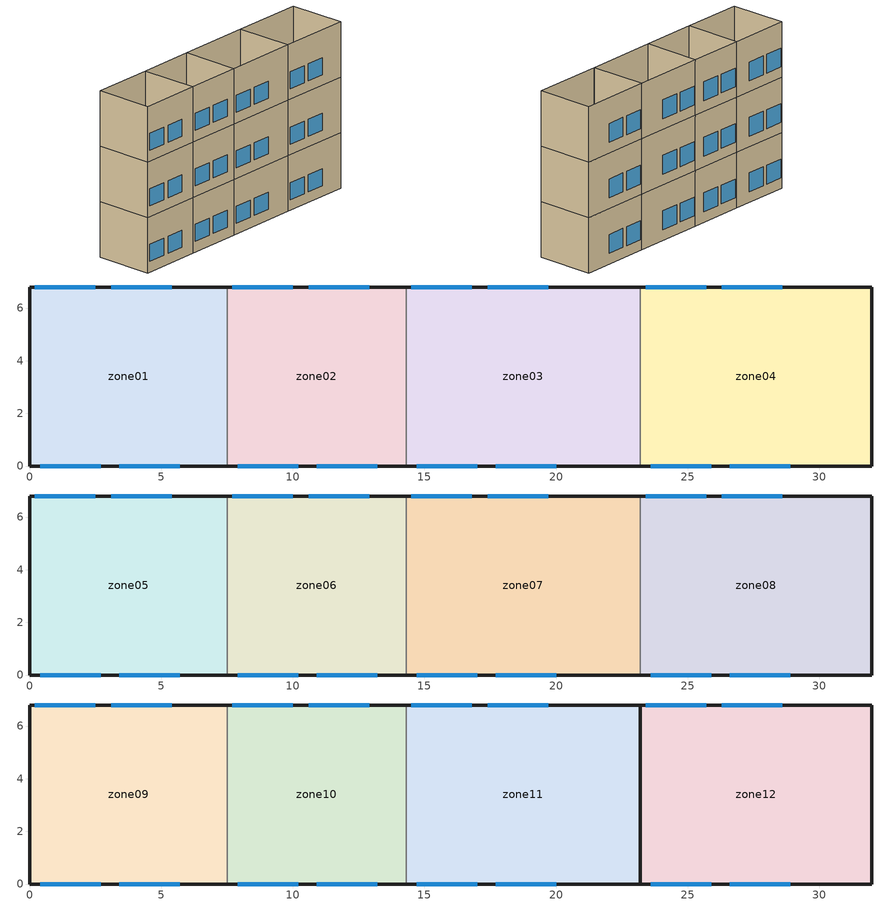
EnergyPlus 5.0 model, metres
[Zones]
zone01
 floor ground (GROUND_FLOOR): 0,0 0,6.8 7.5,6.8 7.5,0 z0
 wall outside (EXT_WALL): 7.5,6.8 0,6.8 0,0 7.5,0 z0:6.5
 wall to zone02 (ADJ_WALL): 7.5,0 7.5,6.8 z0:6.5
 window (EXT_WINDOW1): 0.4,0 2.7,0 / 3.4,0 5.7,0 z1.25:3.25; 2.5,6.8 0.2,6.8 / 5.4,6.8 3.1,6.8 z1.25:3.45
 ceiling to zone06 (ADJ_CEILING): 7.5,0 7.5,6.8 0,6.8 0,0 z6.5
zone02
 floor ground (GROUND_FLOOR): 7.5,0 7.5,6.8 14.3,6.8 14.3,0 z0
 wall outside (EXT_WALL): 14.3,6.8 7.5,6.8 / 7.5,0 14.3,0 z0:6.5
 wall to zone03 (ADJ_WALL): 14.3,0 14.3,6.8 z0:6.5
 wall to zone01 (ADJ_WALL): 7.5,6.8 7.5,0 z0:6.5
 window (EXT_WINDOW1): 7.9,0 10.2,0 / 10.9,0 13.2,0 z1.25:3.25; 10,6.8 7.7,6.8 / 12.9,6.8 10.6,6.8 z1.25:3.45
 ceiling to zone07 (ADJ_CEILING): 14.3,0 14.3,6.8 7.5,6.8 7.5,0 z6.5
zone03
 floor ground (GROUND_FLOOR): 14.3,0 14.3,6.8 23.2,6.8 23.2,0 z0
 wall outside (EXT_WALL): 23.2,6.8 14.3,6.8 / 14.3,0 23.2,0 z0:6.5
 wall to zone04 (ADJ_WALL): 23.2,0 23.2,6.8 z0:6.5
 wall to zone02 (ADJ_WALL): 14.3,6.8 14.3,0 z0:6.5
 window (EXT_WINDOW1): 14.7,0 17,0 / 17.7,0 20,0 z1.25:3.25; 16.8,6.8 14.5,6.8 / 19.7,6.8 17.4,6.8 z1.25:3.45
 ceiling to zone08 (ADJ_CEILING): 23.2,0 23.2,6.8 14.3,6.8 14.3,0 z6.5
zone04
 floor ground (GROUND_FLOOR): 23.2,0 23.2,6.8 32,6.8 32,0 z0
 wall outside (EXT_WALL): 23.2,0 32,0 32,6.8 23.2,6.8 z0:6.5
 wall to zone03 (ADJ_WALL): 23.2,6.8 23.2,0 z0:6.5
 window (EXT_WINDOW1): 23.6,0 25.9,0 / 26.6,0 28.9,0 z1.25:3.25; 25.7,6.8 23.4,6.8 / 28.6,6.8 26.3,6.8 z1.25:3.45
 ceiling to zone09 (ADJ_CEILING): 32,0 32,6.8 23.2,6.8 23.2,0 z6.5
zone05
 floor to zone01 (ADJ_CEILING): 0,0 0,6.8 7.5,6.8 7.5,0 z6.5
 wall outside (EXT_WALL): 7.5,6.8 0,6.8 0,0 7.5,0 z6.5:13
 wall to zone06 (ADJ_WALL): 7.5,0 7.5,6.8 z6.5:13
 window (EXT_WINDOW1): 0.4,0 2.7,0 / 3.4,0 5.7,0 z7.75:9.75; 2.5,6.8 0.2,6.8 / 5.4,6.8 3.1,6.8 z7.75:9.95
 roof outside (EXT_ROOF): 7.5,0 7.5,6.8 0,6.8 0,0 z13
zone06
 floor to zone02 (ADJ_CEILING): 7.5,0 7.5,6.8 14.3,6.8 14.3,0 z6.5
 wall outside (EXT_WALL): 14.3,6.8 7.5,6.8 / 7.5,0 14.3,0 z6.5:13
 wall to zone07 (ADJ_WALL): 14.3,0 14.3,6.8 z6.5:13
 wall to zone05 (ADJ_WALL): 7.5,6.8 7.5,0 z6.5:13
 window (EXT_WINDOW1): 7.9,0 10.2,0 / 10.9,0 13.2,0 z7.75:9.75; 10,6.8 7.7,6.8 / 12.9,6.8 10.6,6.8 z7.75:9.95
 roof outside (EXT_ROOF): 14.3,0 14.3,6.8 7.5,6.8 7.5,0 z13
zone07
 floor to zone03 (ADJ_CEILING): 14.3,0 14.3,6.8 23.2,6.8 23.2,0 z6.5
 wall outside (EXT_WALL): 23.2,6.8 14.3,6.8 / 14.3,0 23.2,0 z6.5:13
 wall to zone08 (ADJ_WALL): 23.2,0 23.2,6.8 z6.5:13
 wall to zone06 (ADJ_WALL): 14.3,6.8 14.3,0 z6.5:13
 window (EXT_WINDOW1): 14.7,0 17,0 / 17.7,0 20,0 z7.75:9.75; 16.8,6.8 14.5,6.8 / 19.7,6.8 17.4,6.8 z7.75:9.95
 roof outside (EXT_ROOF): 23.2,0 23.2,6.8 14.3,6.8 14.3,0 z13
zone08
 floor to zone04 (ADJ_CEILING): 23.2,0 23.2,6.8 32,6.8 32,0 z6.5
 wall outside (EXT_WALL): 23.2,0 32,0 32,6.8 23.2,6.8 z6.5:13
 wall to zone07 (ADJ_WALL): 23.2,6.8 23.2,0 z6.5:13
 window (EXT_WINDOW1): 23.6,0 25.9,0 / 26.6,0 28.9,0 z7.75:9.75; 25.7,6.8 23.4,6.8 / 28.6,6.8 26.3,6.8 z7.75:9.95
 roof outside (EXT_ROOF): 32,0 32,6.8 23.2,6.8 23.2,0 z13
zone09
 wall outside (EXT_WALL): 7.5,6.8 0,6.8 0,0 7.5,0 z13:19.5
 wall to zone10 (ADJ_WALL): 7.5,0 7.5,6.8 z13:19.5
 window (EXT_WINDOW1): 0.4,0 2.7,0 / 3.4,0 5.7,0 z14.25:16.25; 2.5,6.8 0.2,6.8 / 5.4,6.8 3.1,6.8 z14.25:16.45
 roof outside (EXT_ROOF): 0,0 0,6.8 7.5,6.8 7.5,0 z13
zone10
 wall outside (EXT_WALL): 14.3,6.8 7.5,6.8 / 7.5,0 14.3,0 z13:19.5
 wall to zone11 (ADJ_WALL): 14.3,0 14.3,6.8 z13:19.5
 wall to zone09 (ADJ_WALL): 7.5,6.8 7.5,0 z13:19.5
 window (EXT_WINDOW1): 7.9,0 10.2,0 / 10.9,0 13.2,0 z14.25:16.25; 10,6.8 7.7,6.8 / 12.9,6.8 10.6,6.8 z14.25:16.45
 roof outside (EXT_ROOF): 7.5,0 7.5,6.8 14.3,6.8 14.3,0 z13
zone11
 wall outside (EXT_WALL): 14.3,0 23.2,0 23.2,6.8 14.3,6.8 z13:19.5
 wall to zone10 (ADJ_WALL): 14.3,6.8 14.3,0 z13:19.5
 window (EXT_WINDOW1): 14.7,0 17,0 / 17.7,0 20,0 z14.25:16.25; 16.8,6.8 14.5,6.8 / 19.7,6.8 17.4,6.8 z14.25:16.45
 roof outside (EXT_ROOF): 14.3,0 14.3,6.8 23.2,6.8 23.2,0 z13
zone12
 wall outside (EXT_WALL): 23.2,0 32,0 32,6.8 23.2,6.8 z13:19.5
 wall to zone11 (ADJ_WALL): 23.2,6.8 23.2,0 z13:19.5
 window (EXT_WINDOW1): 23.6,0 25.9,0 / 26.6,0 28.9,0 z14.25:16.25; 25.7,6.8 23.4,6.8 / 28.6,6.8 26.3,6.8 z14.25:16.45
 roof outside (EXT_ROOF): 23.2,0 23.2,6.8 32,6.8 32,0 z13
[Building]
zone03: North Axis {deg}=0; Terrain=City; Loads Convergence Tolerance Value=0; Temperature Convergence Tolerance Value {deltaC}=0; Solar Distribution=FullInteriorAndExterior; Maximum Number of Warmup Days=0
[Site:Location]
not used: Latitude {deg}=0; Longitude {deg}=0; Time Zone {hr}=0; Elevation {m}=0
[Construction]
GROUND_FLOOR; EXT_WALL; EXT_ROOF; ADJ_WALL; ADJ_CEILING; EXT_WINDOW1: 
[WindowProperty:ShadingControl]
ESHADE=0; ISHADE=INPUT 1*MAX_ISHADE : SHADECNTRL=ISHADE_INTERNAL
[SurfaceProperty:OtherSideCoefficients]
BOUNDARY=IDENTICAL; BOUNDARY=INPUT 1*TBOUNDARY; BOUNDARY=INPUT 1*TBOUNDARY_2; BOUNDARY=INPUT 1*TBOUNDARY_3; BOUNDARY=INPUT 1*TGROUND; BOUNDARY=20; BOUNDARY=15
[Zone]
zone01; zone02; zone03; zone04; zone05; zone06; zone07; zone08; zone09; zone10; zone11; zone12: 0, 0, 0, 0, , 1
